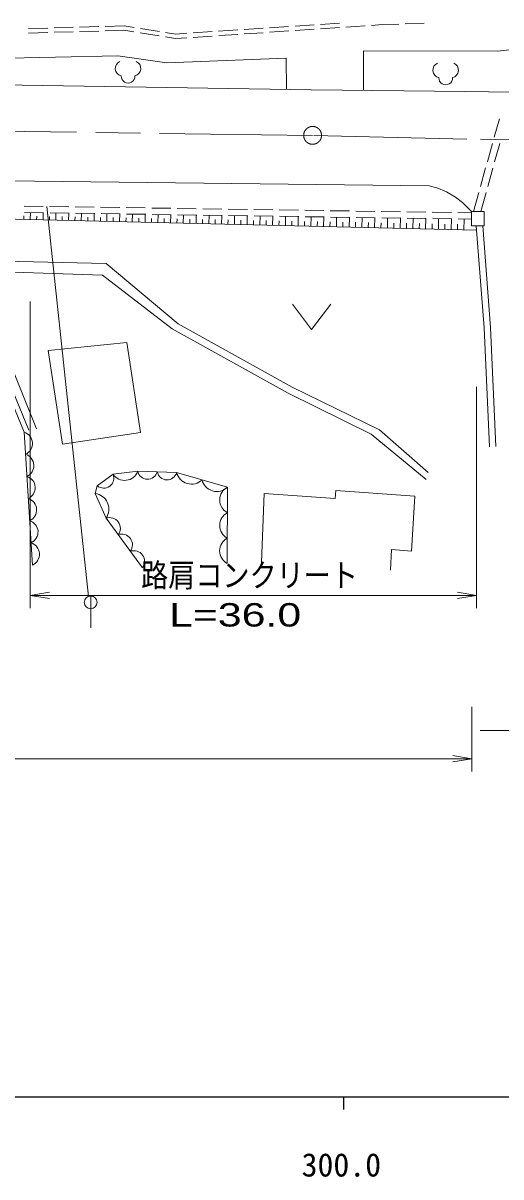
# Model space of a CAD drawing. Units: millimetres, scale not verified. Extents: x 40000 to 680000, y 20000 to 380000.
# Drawn here: x 342894 to 380354, y 198715 to 289133 of the extents above; entities that cross this region are included whole.
import ezdxf
from ezdxf.enums import TextEntityAlignment as Align

# ---------------------------------------------------------------- set-up
doc = ezdxf.new("R2010")
doc.units = ezdxf.units.MM
doc.header["$LTSCALE"] = 1000
doc.linetypes.add('CHAIN', pattern=[18.5, 12, -1.5, 3.5, -1.5])
for name, color, linetype, lineweight in [('M-BGD', 7, 'Continuous', 13), ('M-BMK', 2, 'CHAIN', 13), ('M-STR-HTXT', 7, 'Continuous', 13), ('M-STR-STRC', 7, 'Continuous', 13), ('M-TTL-BAND', 7, 'Continuous', 25), ('M-WORK', 1, 'Continuous', 13)]:
    doc.layers.add(name, color=color, linetype=linetype, lineweight=lineweight)
doc.styles.add('ＭＳ ゴシック', font='')
doc.styles.add('ＭＳ Ｐゴシック', font='')
doc.styles.get('ＭＳ ゴシック').set_extended_font_data('MS Gothic')
doc.styles.get('ＭＳ Ｐゴシック').set_extended_font_data('MS PGothic')

# ---------------------------------------------------------------- blocks, each defined once
blk = doc.blocks.new('open_arrow')
at = {"color": 0, "linetype": 'Continuous', "lineweight": -2}
blk.add_lwpolyline([(7.5, 1.25), (0, 0), (7.5, -1.25)], dxfattribs=at)

msp = doc.modelspace()

# ---------------------------------------------------------------- linework, layer by layer
at = {"layer": 'M-BGD'}
msp.add_line((378735, 233706), (392290, 233706), dxfattribs=at)
at = {"layer": 'M-BMK'}
for points in [[(365591, 280334), (331480, 280780), (295010, 281359), (264645, 281924)], [(467068, 278322), (441961, 278895), (414246, 279437), (377694, 280045), (365591, 280334)]]:
    msp.add_lwpolyline(points, dxfattribs=at)
msp.add_circle((365591, 280334), 700, dxfattribs=at)
at = {"layer": 'M-STR-HTXT'}
for p, q in [((343459, 267322), (343459, 243287)), ((378450, 260633), (378450, 243287)), ((343459, 244287), (378450, 244287)), ((378079, 235563), (378079, 230482)), ((183250, 231482), (378079, 231482))]:
    msp.add_line(p, q, dxfattribs=at)
at = {"layer": 'M-STR-STRC'}
for p, q in [((348011, 244196), (344748, 274762)), ((348195, 241732), (348195, 244232))]:
    msp.add_line(p, q, dxfattribs=at)
msp.add_circle((348195, 243732), 500, dxfattribs=at)
at = {"layer": 'M-TTL-BAND'}
for p, q in [((40000, 205000), (579000, 205000)), ((368000, 205000), (368000, 204000))]:
    msp.add_line(p, q, dxfattribs=at)
at = {"layer": 'M-WORK'}
for p, q in [((343325, 288699), (344824, 288744)), ((345324, 288758), (346823, 288803)), ((345326, 288408), (346825, 288453)), ((347323, 288818), (348822, 288863)), ((347325, 288468), (348824, 288512)), ((349322, 288877), (350807, 288922)), ((349324, 288527), (350784, 288571)), ((350784, 288571), (351584, 288443)), ((350807, 288922), (351603, 288794)), ((352097, 288715), (353578, 288479)), ((356231, 288364), (357728, 288465)), ((358226, 288498), (359723, 288598)), ((360222, 288632), (361719, 288732)), ((362217, 288766), (363714, 288866)), ((362219, 288415), (363715, 288515)), ((364213, 288899), (365710, 289000)), ((364214, 288549), (365711, 288649)), ((366208, 289033), (367705, 289133)), ((366210, 288682), (367706, 288783)), ((368205, 288816), (369702, 288917)), ((370201, 288950), (371082, 289009)), ((371082, 289009), (372346, 289057)), ((372845, 289076), (374344, 289133)), ((343326, 288349), (344826, 288393)), ((352077, 288364), (353559, 288127)), ((354052, 288049), (354851, 287921)), ((354072, 288400), (354868, 288273)), ((354851, 287921), (355733, 287980)), ((354868, 288273), (355732, 288331)), ((356232, 288013), (357729, 288114)), ((358228, 288147), (359724, 288248)), ((360223, 288281), (361720, 288381)), ((379828, 280185), (380233, 281630)), ((379289, 278259), (379694, 279704)), ((379859, 278256), (380264, 279701)), ((378750, 276333), (379154, 277778)), ((379320, 276330), (379725, 277775)), ((378203, 274378), (378615, 275852)), ((378774, 274378), (379185, 275849)), ((342960, 273751), (342966, 274022)), ((342977, 274789), (344477, 274766)), ((343009, 274288), (344508, 274266)), ((343459, 273739), (343472, 274281)), ((343959, 273727), (343966, 274003)), ((344459, 273715), (344472, 274266)), ((344959, 273703), (344966, 273983)), ((344977, 274759), (346476, 274737)), ((345008, 274258), (346508, 274236)), ((345459, 273691), (345472, 274251)), ((346459, 273667), (346472, 274237)), ((346976, 274729), (348476, 274707)), ((347008, 274229), (348508, 274206)), ((347458, 273644), (347472, 274222)), ((348458, 273620), (348472, 274207)), ((348976, 274699), (350476, 274677)), ((349008, 274199), (350508, 274177)), ((349458, 273596), (349472, 274192)), ((350457, 273572), (350472, 274177)), ((350976, 274670), (352476, 274647)), ((351008, 274169), (352508, 274147)), ((351457, 273549), (351472, 274162)), ((352457, 273525), (352472, 274147)), ((352976, 274640), (354475, 274618)), ((353008, 274139), (354507, 274117)), ((353457, 273501), (353472, 274132)), ((354456, 273477), (354472, 274118)), ((354975, 274610), (356475, 274588)), ((355007, 274110), (356507, 274087)), ((355456, 273454), (355471, 274103)), ((356456, 273430), (356471, 274088)), ((356975, 274580), (358475, 274558)), ((357007, 274080), (358507, 274058)), ((357455, 273406), (357471, 274073)), ((358455, 273382), (358471, 274058)), ((358975, 274551), (360475, 274528)), ((359007, 274050), (360507, 274028)), ((359455, 273358), (359471, 274043)), ((360455, 273335), (360471, 274028)), ((360975, 274521), (362475, 274499)), ((361007, 274020), (362506, 273998)), ((361454, 273311), (361471, 274013)), ((362454, 273287), (362471, 273999)), ((362975, 274491), (364474, 274469)), ((363006, 273991), (364506, 273968)), ((363454, 273263), (363471, 273984)), ((364454, 273240), (364471, 273969)), ((364974, 274461), (366474, 274439)), ((366974, 274432), (368474, 274409)), ((368974, 274402), (370474, 274380)), ((370974, 274372), (372474, 274350)), ((372973, 274342), (374473, 274320)), ((374973, 274313), (376473, 274290)), ((376973, 274283), (378059, 274267)), ((345959, 273679), (345966, 273964)), ((346958, 273656), (346965, 273945)), ((347958, 273632), (347965, 273925)), ((348958, 273608), (348965, 273906)), ((349958, 273584), (349965, 273887)), ((350957, 273560), (350965, 273867)), ((351957, 273537), (351964, 273848)), ((352957, 273513), (352964, 273829)), ((353956, 273489), (353964, 273809)), ((354956, 273465), (354964, 273790)), ((355956, 273442), (355964, 273771)), ((356956, 273418), (356964, 273751)), ((357955, 273394), (357963, 273732)), ((358955, 273370), (358963, 273713)), ((359955, 273347), (359963, 273693)), ((360955, 273323), (360963, 273674)), ((361954, 273299), (361963, 273655)), ((362954, 273275), (362963, 273635)), ((363954, 273251), (363962, 273616)), ((364953, 273228), (364962, 273597)), ((365006, 273961), (366506, 273939)), ((365453, 273216), (365471, 273954)), ((365953, 273204), (365962, 273577)), ((366453, 273192), (366471, 273939)), ((366953, 273180), (366962, 273558)), ((367006, 273931), (368506, 273909)), ((367453, 273168), (367471, 273924)), ((367953, 273156), (367962, 273539)), ((368452, 273144), (368471, 273909)), ((368952, 273133), (368961, 273519)), ((369006, 273901), (370506, 273879)), ((369452, 273121), (369471, 273894)), ((369952, 273109), (369961, 273500)), ((370452, 273097), (370470, 273880)), ((370952, 273085), (370961, 273481)), ((371006, 273872), (372505, 273849)), ((371452, 273073), (371470, 273865)), ((371951, 273061), (371961, 273462)), ((372451, 273049), (372470, 273850)), ((372951, 273038), (372961, 273442)), ((373005, 273842), (374505, 273820)), ((373451, 273026), (373470, 273835)), ((373951, 273014), (373961, 273423)), ((374451, 273002), (374470, 273820)), ((374951, 272990), (374960, 273404)), ((375005, 273812), (376505, 273790)), ((375450, 272978), (375470, 273805)), ((375950, 272966), (375960, 273384)), ((376450, 272954), (376470, 273790)), ((376950, 272942), (376960, 273365)), ((377005, 273782), (378059, 273767)), ((377450, 272931), (377470, 273776)), ((364017, 267113), (365517, 265113)), ((365517, 265113), (367017, 267113)), ((342972, 257078), (340442, 263250)), ((343343, 257230), (340793, 263448)), ((343630, 246665), (342972, 257078))]:
    msp.add_line(p, q, dxfattribs=at)
for points in [[(565251, 267269), (565012, 267395), (555550, 270127), (544601, 272986), (535994, 274969), (527014, 276681), (517426, 278292), (505211, 279747), (493257, 280795), (482181, 281407), (473553, 281781), (466971, 281971), (442040, 282404), (414183, 283068), (390225, 283590), (377570, 283764), (365482, 283891), (331475, 284439), (295139, 284972), (264524, 285415), (162903, 286802), (61511, 288100)], [(369578, 283848), (369578, 286966), (380098, 286924), (382925, 287249), (382947, 283690)], [(363532, 283922), (363531, 286388), (354165, 286022), (350311, 286557), (340523, 286346), (340504, 284294)], [(280951, 277815), (289050, 277661), (292603, 277576), (295022, 277548), (306543, 274356), (321964, 273990), (334939, 276845), (374722, 276388), (375321, 276216), (376096, 275897), (376796, 275491), (377346, 275085), (378059, 274378)], [(322080, 270730), (335698, 273923), (378450, 272907)], [(379464, 255924), (379050, 265246), (378423, 273241)], [(379964, 255946), (379549, 265276), (378925, 273241)], [(343956, 257338), (341270, 263962), (337684, 268687), (333422, 270656), (323085, 270375), (317558, 269751)], [(333422, 270656), (349413, 270292), (355061, 265574), (363997, 260596), (370844, 257265), (374660, 253927)], [(374488, 253375), (370193, 256909), (363678, 260124), (354574, 265185), (349126, 269381), (335173, 269848)], [(352247, 246441), (349399, 250333), (348545, 252264), (348703, 252872), (349955, 253786), (351882, 254011), (354934, 253913), (358914, 252760), (358900, 246782)], [(361596, 246899), (361793, 252280), (367371, 251877), (367418, 252505), (373597, 252065), (373337, 247747), (371780, 247878), (371696, 246256)]]:
    msp.add_lwpolyline(points, dxfattribs=at)
for points in [[(378059, 274378), (379046, 274378), (379046, 273241), (378059, 273241)], [(344871, 263463), (345975, 256138), (352093, 257060), (351032, 264099)]]:
    msp.add_lwpolyline(points, close=True, dxfattribs=at)
for centre, radius, start, end in [((350721, 285582), 599, 113.44836, 257.2818), ((351524, 285582), 599, 282.7182, 66.55164), ((375622, 285444), 599, 113.44836, 257.2818), ((376426, 285444), 599, 282.7182, 66.55164), ((351122, 284966), 534, 176.52859, 3.47141), ((376024, 284828), 534, 176.52859, 3.47141), ((342698, 256190), 930, 294.39471, 72.82801), ((342807, 254454), 930, 294.39471, 72.82801), ((342917, 252719), 930, 294.39471, 72.82801), ((349211, 253491), 800, 230.6482, 21.63589), ((350862, 254379), 1084, 213.17993, 340.14267), ((352651, 254172), 786, 191.81899, 344.48579), ((354177, 254123), 786, 191.81899, 344.48579), ((356094, 254195), 1194, 193.68469, 313.99714), ((358084, 253619), 1194, 193.68469, 313.99714), ((359439, 251762), 1127, 117.74568, 241.9847), ((343026, 250983), 930, 294.39471, 72.82801), ((348398, 251044), 1228, 324.64165, 83.10891), ((359434, 249770), 1127, 117.74568, 241.9847), ((343136, 249248), 930, 294.39471, 72.82801), ((349682, 249544), 838, 322.71537, 109.67104), ((350631, 248247), 838, 322.71537, 109.67104), ((359429, 247777), 1127, 117.74568, 241.9847), ((343246, 247512), 930, 294.39471, 72.82801), ((351580, 246949), 838, 322.71537, 109.67104)]:
    msp.add_arc(centre, radius, start, end, dxfattribs=at)

# ---------------------------------------------------------------- block references
at = {"layer": 'M-STR-HTXT', "xscale": 200, "yscale": 200}
msp.add_blockref('open_arrow', (343459, 244287), dxfattribs=at)
at = {"layer": 'M-STR-HTXT', "xscale": 200, "yscale": 200, "rotation": 180}
for p in [(378450, 244287), (378079, 231482)]:
    msp.add_blockref('open_arrow', p, dxfattribs=at)

# ---------------------------------------------------------------- texts
at = {"layer": 'M-STR-HTXT', "style": 'ＭＳ Ｐゴシック'}
for s, width, p in [('路肩コンクリート', 0.85, (360644, 244401)), ('L=36.0', 1.4, (359516, 241295))]:
    msp.add_text(s, height=1833, dxfattribs=dict(at, width=width)).set_placement(p, align=Align.BOTTOM_CENTER)
at = {"layer": 'M-TTL-BAND', "style": 'ＭＳ ゴシック'}
msp.add_text('300.0', height=1833, dxfattribs=at).set_placement((367844, 198195), align=Align.BOTTOM_CENTER)

doc.saveas('drawing.dxf')
